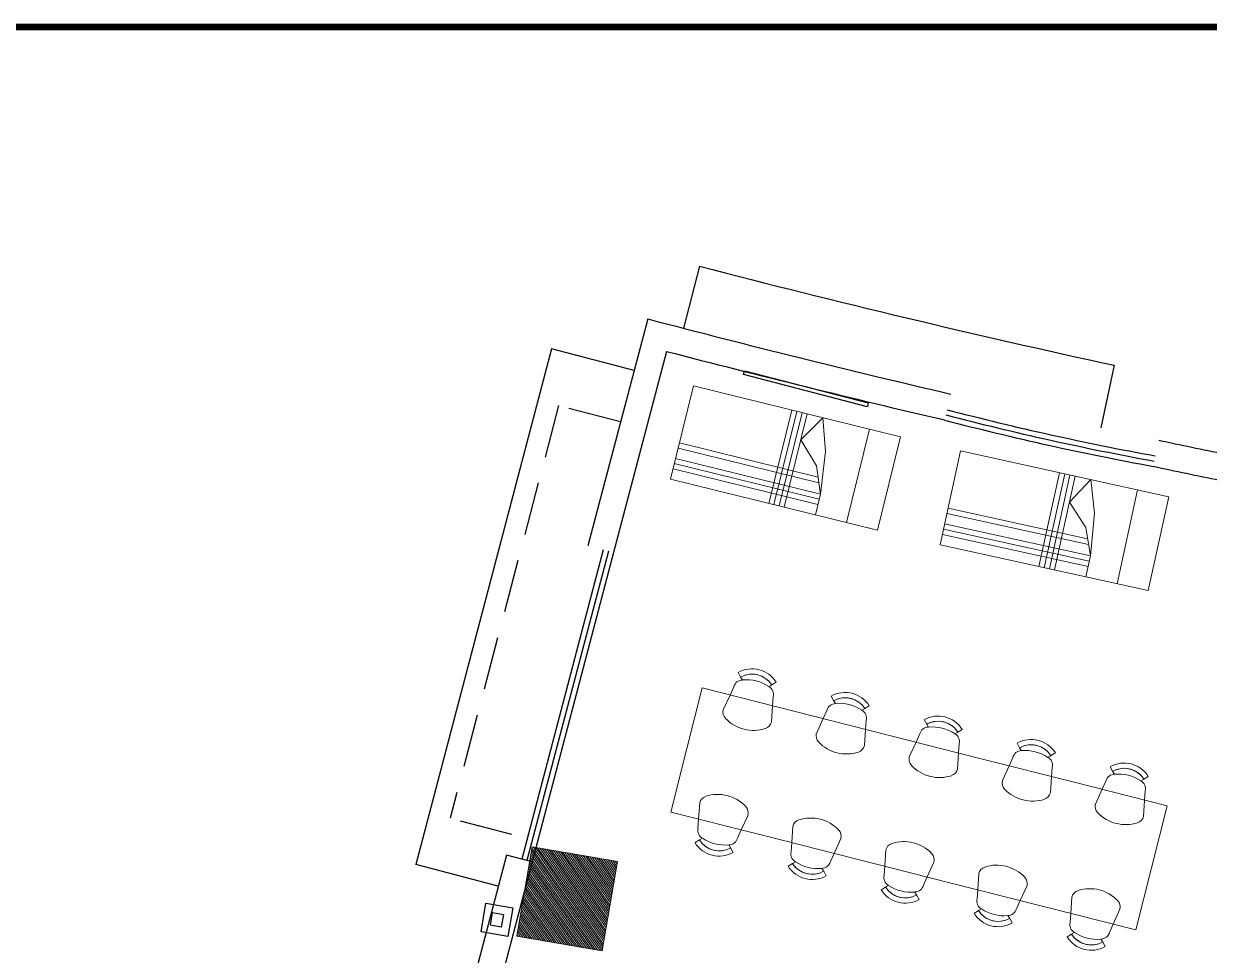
# Model space of a CAD drawing. Header units: inches. Extents: x -221585 to 401252, y -284294 to 332380.
# Drawn here: x 161643 to 162755, y 54815 to 55689 of the extents above; entities that cross this region are included whole.
import ezdxf

# ---------------------------------------------------------------- set-up
doc = ezdxf.new("R2010")
doc.units = ezdxf.units.IN
doc.header["$MEASUREMENT"] = 0
doc.linetypes.add('HIDDEN', pattern=[0.375, 0.25, -0.125])
for name, color, linetype, lineweight in [('A-SEC-TXT', 3, 'Continuous', 0), ('FURN', 56, 'Continuous', 0), ('Wall mount speaker', 2, 'Continuous', 0)]:
    doc.layers.add(name, color=color, linetype=linetype, lineweight=lineweight)
doc.layers.add('TEL', color=6, linetype='Continuous')

# ---------------------------------------------------------------- blocks, each defined once
blk = doc.blocks.new('A$C25933C84')
at = {"color": 8, "linetype": 'Continuous'}
for p, q in [((0, 0.9), (2, 0.9)), ((0, 0), (0, 0.9)), ((0.3, 0.9), (0.3, 0)), ((0.6, 0.7), (0.6, 0.9)), ((2, 0.9), (2, 0)), ((0.65, 0.3), (0.6, 0.7)), ((0.7, 0.45), (0.6, 0.7)), ((0.9, 0.25), (0.7, 0.45)), ((0.75, 0), (0.65, 0.3)), ((0.75, 0), (0.9, 0.25)), ((2, 0), (0, 0))]:
    blk.add_line(p, q, dxfattribs=at)
at = {"color": 8}
for p, q in [((0.9, 0), (0.9, 0.9)), ((0.95, 0), (0.95, 0.9)), ((1, 0), (1, 0.9)), ((1.05, 0), (1.05, 0.9)), ((0.6, 0.8), (2, 0.8)), ((0.6, 0.75), (2, 0.75)), ((0.6, 0.7), (2, 0.7)), ((0.64, 0.6), (2, 0.6)), ((0.66, 0.55), (2, 0.55))]:
    blk.add_line(p, q, dxfattribs=at)
blk = doc.blocks.new('light')
at = {"color": 5}
for p, q in [((112625.2, 38871.2), (112742.5, 38895.9)), ((112743.3, 38892.3), (112625.9, 38867.6)), ((112742.5, 38895.9), (112743.3, 38892.3)), ((112625.9, 38867.6), (112625.2, 38871.2))]:
    blk.add_line(p, q, dxfattribs=at)
blk = doc.blocks.new('A$C54490F4E')
at = {"layer": 'Wall mount speaker', "ltscale": 0.1}
h = blk.add_hatch(dxfattribs=at)
h.set_pattern_fill('ANSI31', color=3, scale=50, style=0)
h.paths.add_polyline_path([(347.4, 331.9), (0, 331.9), (0, 0), (347.4, 0)])
at = {"layer": 'Wall mount speaker', "color": 3, "ltscale": 0.1}
blk.add_lwpolyline([(0, 331.9), (347.4, 331.9), (347.4, 0), (0, 0)], close=True, dxfattribs=at)
blk = doc.blocks.new('A$C1A917D7C')
at = {"layer": 'TEL', "elevation": 0}
for points in [[(0, 956.5), (227.2, 956.5), (227.2, 744.3), (0, 744.3)], [(63, 893.4), (164.2, 893.4), (164.2, 807.3), (63, 807.3)]]:
    blk.add_lwpolyline(points, close=True, dxfattribs=at)
at = {"layer": 'Wall mount speaker', "color": 2, "ltscale": 0.1, "xscale": 2.038325862171721, "yscale": 2.038325862171721, "zscale": 2.038325862171721}
blk.add_blockref('A$C54490F4E', (14.1, 0), dxfattribs=at)

msp = doc.modelspace()

# ---------------------------------------------------------------- linework, layer by layer
at = {"color": 20, "ltscale": 10}
for p, q in [((162276.9, 55461.5, -0.4), (162261.8, 55403.4, 0)), ((162138.2, 55384.2, 0.4), (162010.9, 54900.7, 0.4)), ((162215.6, 55363.8, 0), (162138.2, 55384.2, 0.4)), ((162666, 55368.7, -0.4), (162653.3, 55310, 0)), ((162088.2, 54880.3, 0), (162010.9, 54900.7, 0.4))]:
    msp.add_line(p, q, dxfattribs=at)
at = {"color": 4, "ltscale": 8}
for p, q in [((162228.3, 55412.2, 0.4), (162172.3, 55199.5, 0.4)), ((162246, 55381.7, 0), (162196.3, 55193.1, 0.4)), ((162095.9, 54909.3, 0.4), (161989.2, 54504.2, 0.4)), ((162119.9, 54903, 0.4), (162069, 54709.6, 0.4))]:
    msp.add_line(p, q, dxfattribs=at)
at = {"color": 20, "linetype": 'HIDDEN', "ltscale": 200}
for p, q in [((162144.8, 55330.8, 0.3), (162043, 54943.9, 0.3)), ((162202.8, 55315.5, 0), (162144.8, 55330.8, 0.3)), ((162101, 54928.7, 0), (162043, 54943.9, 0.3))]:
    msp.add_line(p, q, dxfattribs=at)
at = {"color": 1, "ltscale": 8}
for p, q in [((162186.7, 55195.7, 0.4), (162110.3, 54905.6, 0.4)), ((162191.5, 55194.4, 0.4), (162115.1, 54904.3, 0.4)), ((162196.3, 55193.1, 0.4), (162119.9, 54903, 0.4))]:
    msp.add_line(p, q, dxfattribs=at)
at = {"color": 4, "ltscale": 10}
msp.add_line((162119.9, 54903, 0.4), (162095.9, 54909.3, 0.4), dxfattribs=at)
at = {"color": 6, "const_width": 6.3}
msp.add_lwpolyline([(169635.6, 49884.5), (161020.2, 49884.5), (161020.2, 55685.7), (169635.6, 55685.7)], close=True, dxfattribs=at)
at = {"color": 20, "ltscale": 10}
msp.add_arc((164797.6, 65168, -0.4), 10028.5, 255.44206, 257.72798, dxfattribs=at)
at = {"color": 4, "ltscale": 10}
for centre, radius, start, end in [((164797.6, 65168, 0), 10088.5, 255.2456, 256.9098), ((164813, 65232.2, 0), 10179.5, 255.39391, 256.9065), ((164797.6, 65168, 0), 10088.5, 258.04397, 258.40372), ((164797.6, 65168, 0), 10113.5, 258.04396, 258.40373)]:
    msp.add_arc(centre, radius, start, end, dxfattribs=at)
at = {"color": 1, "ltscale": 8}
for radius in [2660.5, 2670.5, 2665.5]:
    msp.add_arc((163182, 57901, 0), radius, 255.3517, 259.6587, dxfattribs=at)
at = {"layer": 'FURN'}
for p, q in [((162313.1, 55080.5, 0.4), (162315.5, 55076.3, 0.4)), ((162313.1, 55080.5, 0.4), (162315.5, 55076.3, 0.4)), ((162317.2, 55073.6, 0.4), (162315.5, 55076.3, 0.4)), ((162317.2, 55073.6, 0.4), (162315.5, 55076.3, 0.4)), ((162342, 55067.3, 0.4), (162344.8, 55068.9, 0.4)), ((162342, 55067.3, 0.4), (162344.8, 55068.9, 0.4)), ((162348.9, 55071.5, 0.4), (162344.8, 55068.9, 0.4)), ((162348.9, 55071.5, 0.4), (162344.8, 55068.9, 0.4)), ((162279.4, 55066.1, 0.4), (162264.7, 55008, 0.4)), ((162366.7, 55044, 0.4), (162279.4, 55066.1, 0.4)), ((162305.6, 55059.5, 0.4), (162299.2, 55045.5, 0.4)), ((162309.1, 55067.2, 0.4), (162305.6, 55059.5, 0.4)), ((162309.1, 55067.2, 0.4), (162305.6, 55059.5, 0.4)), ((162345.5, 55049.4, 0.4), (162346, 55057.9, 0.4)), ((162345.5, 55049.4, 0.4), (162346, 55057.9, 0.4)), ((162400.3, 55058.5, 0.4), (162402.7, 55054.2, 0.4)), ((162400.3, 55058.5, 0.4), (162402.7, 55054.2, 0.4)), ((162344.4, 55034.1, 0.4), (162345.5, 55049.4, 0.4)), ((162404.5, 55051.5, 0.4), (162402.7, 55054.2, 0.4)), ((162404.5, 55051.5, 0.4), (162402.7, 55054.2, 0.4)), ((162429.2, 55045.2, 0.4), (162432, 55046.8, 0.4)), ((162429.2, 55045.2, 0.4), (162432, 55046.8, 0.4)), ((162436.1, 55049.4, 0.4), (162432, 55046.8, 0.4)), ((162436.1, 55049.4, 0.4), (162432, 55046.8, 0.4)), ((162453.9, 55021.9, 0.4), (162366.7, 55044, 0.4)), ((162392.8, 55037.4, 0.4), (162386.5, 55023.4, 0.4)), ((162396.3, 55045.1, 0.4), (162392.8, 55037.4, 0.4)), ((162396.3, 55045.1, 0.4), (162392.8, 55037.4, 0.4)), ((162432.7, 55027.3, 0.4), (162433.3, 55035.8, 0.4)), ((162432.7, 55027.3, 0.4), (162433.3, 55035.8, 0.4)), ((162487.6, 55036.4, 0.4), (162490, 55032.2, 0.4)), ((162487.6, 55036.4, 0.4), (162490, 55032.2, 0.4)), ((162431.6, 55012, 0.4), (162432.7, 55027.3, 0.4)), ((162491.7, 55029.4, 0.4), (162490, 55032.2, 0.4)), ((162491.7, 55029.4, 0.4), (162490, 55032.2, 0.4)), ((162516.4, 55023.2, 0.4), (162519.3, 55024.7, 0.4)), ((162516.4, 55023.2, 0.4), (162519.3, 55024.7, 0.4)), ((162523.4, 55027.3, 0.4), (162519.3, 55024.7, 0.4)), ((162523.4, 55027.3, 0.4), (162519.3, 55024.7, 0.4)), ((162541.2, 54999.8, 0.4), (162453.9, 55021.9, 0.4)), ((162480.1, 55015.3, 0.4), (162473.7, 55001.4, 0.4)), ((162483.6, 55023, 0.4), (162480.1, 55015.3, 0.4)), ((162483.6, 55023, 0.4), (162480.1, 55015.3, 0.4)), ((162520, 55005.2, 0.4), (162520.5, 55013.7, 0.4)), ((162520, 55005.2, 0.4), (162520.5, 55013.7, 0.4)), ((162574.8, 55014.3, 0.4), (162577.2, 55010.1, 0.4)), ((162574.8, 55014.3, 0.4), (162577.2, 55010.1, 0.4)), ((162250, 54949.8, 0.4), (162264.7, 55008, 0.4)), ((162518.9, 54989.9, 0.4), (162520, 55005.2, 0.4)), ((162578.9, 55007.3, 0.4), (162577.2, 55010.1, 0.4)), ((162578.9, 55007.3, 0.4), (162577.2, 55010.1, 0.4)), ((162603.7, 55001.1, 0.4), (162606.5, 55002.6, 0.4)), ((162603.7, 55001.1, 0.4), (162606.5, 55002.6, 0.4)), ((162610.6, 55005.2, 0.4), (162606.5, 55002.6, 0.4)), ((162610.6, 55005.2, 0.4), (162606.5, 55002.6, 0.4)), ((162628.4, 54977.8, 0.4), (162541.2, 54999.8, 0.4)), ((162567.3, 54993.2, 0.4), (162561, 54979.3, 0.4)), ((162570.8, 55000.9, 0.4), (162567.3, 54993.2, 0.4)), ((162570.8, 55000.9, 0.4), (162567.3, 54993.2, 0.4)), ((162607.2, 54983.1, 0.4), (162607.8, 54991.6, 0.4)), ((162607.2, 54983.1, 0.4), (162607.8, 54991.6, 0.4)), ((162607.2, 54983.1, 0.4), (162607.8, 54991.6, 0.4)), ((162607.2, 54983.1, 0.4), (162607.8, 54991.6, 0.4)), ((162662.1, 54992.2, 0.4), (162664.4, 54988, 0.4)), ((162662.1, 54992.2, 0.4), (162664.4, 54988, 0.4)), ((162606.1, 54967.8, 0.4), (162607.2, 54983.1, 0.4)), ((162666.2, 54985.2, 0.4), (162664.4, 54988, 0.4)), ((162666.2, 54985.2, 0.4), (162664.4, 54988, 0.4)), ((162690.9, 54979, 0.4), (162693.8, 54980.5, 0.4)), ((162690.9, 54979, 0.4), (162693.8, 54980.5, 0.4)), ((162697.9, 54983.1, 0.4), (162693.8, 54980.5, 0.4)), ((162697.9, 54983.1, 0.4), (162693.8, 54980.5, 0.4)), ((162715.7, 54955.7, 0.4), (162628.4, 54977.8, 0.4)), ((162654.6, 54971.1, 0.4), (162648.2, 54957.2, 0.4)), ((162658.1, 54978.8, 0.4), (162654.6, 54971.1, 0.4)), ((162658.1, 54978.8, 0.4), (162654.6, 54971.1, 0.4)), ((162694.4, 54961, 0.4), (162695, 54969.5, 0.4)), ((162694.4, 54961, 0.4), (162695, 54969.5, 0.4)), ((162276.1, 54943.2, 0.4), (162277.2, 54958.5, 0.4)), ((162693.4, 54945.7, 0.4), (162694.4, 54961, 0.4)), ((162337.2, 54927.7, 0.4), (162250, 54949.8, 0.4)), ((162322.4, 54947, 0.4), (162316, 54933.1, 0.4)), ((162701, 54897.5, 0.4), (162715.7, 54955.7, 0.4)), ((162275.5, 54934.7, 0.4), (162276.1, 54943.2, 0.4)), ((162275.5, 54934.7, 0.4), (162276.1, 54943.2, 0.4)), ((162363.4, 54921.1, 0.4), (162364.4, 54936.4, 0.4)), ((162279.6, 54925.2, 0.4), (162276.8, 54923.7, 0.4)), ((162279.6, 54925.2, 0.4), (162276.8, 54923.7, 0.4)), ((162316, 54933.1, 0.4), (162312.5, 54925.4, 0.4)), ((162316, 54933.1, 0.4), (162312.5, 54925.4, 0.4)), ((162424.5, 54905.6, 0.4), (162337.2, 54927.7, 0.4)), ((162409.6, 54924.9, 0.4), (162403.3, 54911, 0.4)), ((162272.7, 54921.1, 0.4), (162276.8, 54923.7, 0.4)), ((162272.7, 54921.1, 0.4), (162276.8, 54923.7, 0.4)), ((162304.4, 54919, 0.4), (162306.1, 54916.2, 0.4)), ((162304.4, 54919, 0.4), (162306.1, 54916.2, 0.4)), ((162308.5, 54912, 0.4), (162306.1, 54916.2, 0.4)), ((162308.5, 54912, 0.4), (162306.1, 54916.2, 0.4)), ((162362.8, 54912.6, 0.4), (162363.4, 54921.1, 0.4)), ((162362.8, 54912.6, 0.4), (162363.4, 54921.1, 0.4)), ((162450.6, 54899, 0.4), (162451.7, 54914.3, 0.4)), ((162366.9, 54903.1, 0.4), (162364.1, 54901.6, 0.4)), ((162366.9, 54903.1, 0.4), (162364.1, 54901.6, 0.4)), ((162403.3, 54911, 0.4), (162399.7, 54903.3, 0.4)), ((162403.3, 54911, 0.4), (162399.7, 54903.3, 0.4)), ((162511.7, 54883.5, 0.4), (162424.5, 54905.6, 0.4)), ((162496.8, 54902.9, 0.4), (162490.5, 54888.9, 0.4)), ((162360, 54899, 0.4), (162364.1, 54901.6, 0.4)), ((162360, 54899, 0.4), (162364.1, 54901.6, 0.4)), ((162391.6, 54896.9, 0.4), (162393.4, 54894.2, 0.4)), ((162391.6, 54896.9, 0.4), (162393.4, 54894.2, 0.4)), ((162395.8, 54889.9, 0.4), (162393.4, 54894.2, 0.4)), ((162395.8, 54889.9, 0.4), (162393.4, 54894.2, 0.4)), ((162450, 54890.5, 0.4), (162450.6, 54899, 0.4)), ((162450, 54890.5, 0.4), (162450.6, 54899, 0.4)), ((162537.9, 54876.9, 0.4), (162538.9, 54892.2, 0.4)), ((162701, 54897.5, 0.4), (162686.2, 54839.3, 0.4)), ((162454.1, 54881.1, 0.4), (162451.3, 54879.5, 0.4)), ((162454.1, 54881.1, 0.4), (162451.3, 54879.5, 0.4)), ((162490.5, 54888.9, 0.4), (162487, 54881.2, 0.4)), ((162490.5, 54888.9, 0.4), (162487, 54881.2, 0.4)), ((162686.2, 54839.3, 0.4), (162511.7, 54883.5, 0.4)), ((162584.1, 54880.8, 0.4), (162577.7, 54866.8, 0.4)), ((162447.2, 54876.9, 0.4), (162451.3, 54879.5, 0.4)), ((162447.2, 54876.9, 0.4), (162451.3, 54879.5, 0.4)), ((162478.9, 54874.8, 0.4), (162480.6, 54872.1, 0.4)), ((162478.9, 54874.8, 0.4), (162480.6, 54872.1, 0.4)), ((162483, 54867.8, 0.4), (162480.6, 54872.1, 0.4)), ((162483, 54867.8, 0.4), (162480.6, 54872.1, 0.4)), ((162537.3, 54868.4, 0.4), (162537.9, 54876.9, 0.4)), ((162537.3, 54868.4, 0.4), (162537.9, 54876.9, 0.4)), ((162625.1, 54854.8, 0.4), (162626.2, 54870.1, 0.4)), ((162541.4, 54859, 0.4), (162538.5, 54857.4, 0.4)), ((162541.4, 54859, 0.4), (162538.5, 54857.4, 0.4)), ((162577.7, 54866.8, 0.4), (162574.2, 54859.1, 0.4)), ((162577.7, 54866.8, 0.4), (162574.2, 54859.1, 0.4)), ((162671.3, 54858.7, 0.4), (162665, 54844.7, 0.4)), ((162534.5, 54854.8, 0.4), (162538.5, 54857.4, 0.4)), ((162534.5, 54854.8, 0.4), (162538.5, 54857.4, 0.4)), ((162566.1, 54852.7, 0.4), (162567.9, 54850, 0.4)), ((162566.1, 54852.7, 0.4), (162567.9, 54850, 0.4)), ((162570.2, 54845.8, 0.4), (162567.9, 54850, 0.4)), ((162570.2, 54845.8, 0.4), (162567.9, 54850, 0.4)), ((162624.5, 54846.4, 0.4), (162625.1, 54854.8, 0.4)), ((162624.5, 54846.4, 0.4), (162625.1, 54854.8, 0.4)), ((162628.6, 54836.9, 0.4), (162625.8, 54835.3, 0.4)), ((162628.6, 54836.9, 0.4), (162625.8, 54835.3, 0.4)), ((162665, 54844.7, 0.4), (162661.5, 54837, 0.4)), ((162665, 54844.7, 0.4), (162661.5, 54837, 0.4)), ((162621.7, 54832.7, 0.4), (162625.8, 54835.3, 0.4)), ((162621.7, 54832.7, 0.4), (162625.8, 54835.3, 0.4)), ((162653.4, 54830.6, 0.4), (162655.1, 54827.9, 0.4)), ((162653.4, 54830.6, 0.4), (162655.1, 54827.9, 0.4)), ((162657.5, 54823.7, 0.4), (162655.1, 54827.9, 0.4)), ((162657.5, 54823.7, 0.4), (162655.1, 54827.9, 0.4))]:
    msp.add_line(p, q, dxfattribs=at)
for centre, radius, start, end in [((162326.2, 55057.2, 0.4), 26.8, 32.1889, 119.3946), ((162326.2, 55057.2, 0.4), 26.8, 32.1889, 119.3946), ((162317.3, 55065.1, 0.4), 8.47, 90.6768, 165.7918), ((162317.3, 55065.1, 0.4), 8.47, 90.6768, 165.7918), ((162326.2, 55057.2, 0.4), 21.9, 32.1889, 119.3946), ((162326.2, 55057.2, 0.4), 21.9, 45.4396, 119.3946), ((162320.8, 55036, 0.4), 37.8, 56.053, 95.5305), ((162320.8, 55036, 0.4), 37.8, 56.053, 95.5305), ((162337.8, 55059.9, 0.4), 8.47, 345.7918, 60.9067), ((162337.8, 55059.9, 0.4), 8.47, 345.7918, 60.9067), ((162413.5, 55035.1, 0.4), 26.8, 32.1889, 119.3946), ((162413.5, 55035.1, 0.4), 26.8, 32.1889, 119.3946), ((162404.6, 55043, 0.4), 8.47, 90.6768, 165.7918), ((162404.6, 55043, 0.4), 8.47, 90.6768, 165.7918), ((162413.5, 55035.1, 0.4), 21.9, 32.1889, 119.3946), ((162413.5, 55035.1, 0.4), 21.9, 45.4396, 119.3946), ((162408.1, 55013.9, 0.4), 37.8, 56.053, 95.5305), ((162408.1, 55013.9, 0.4), 37.8, 56.053, 95.5305), ((162307.4, 55043.5, 0.4), 8.47, 165.7918, 223.5608), ((162307.4, 55043.5, 0.4), 8.47, 165.7918, 223.5608), ((162327.6, 55062.6, 0.4), 36.3, 223.5608, 288.0227), ((162327.6, 55062.6, 0.4), 36.3, 223.5608, 288.0227), ((162425.1, 55037.8, 0.4), 8.47, 345.7918, 60.9067), ((162425.1, 55037.8, 0.4), 8.47, 345.7918, 60.9067), ((162500.7, 55013, 0.4), 26.8, 32.1889, 119.3946), ((162500.7, 55013, 0.4), 26.8, 32.1889, 119.3946), ((162336.2, 55036.2, 0.4), 8.47, 288.0227, 345.7918), ((162336.2, 55036.2, 0.4), 8.47, 288.0227, 345.7918), ((162491.8, 55021, 0.4), 8.47, 90.6768, 165.7918), ((162491.8, 55021, 0.4), 8.47, 90.6768, 165.7918), ((162500.7, 55013, 0.4), 21.9, 32.1889, 119.3946), ((162500.7, 55013, 0.4), 21.9, 45.4396, 119.3946), ((162495.3, 54991.8, 0.4), 37.8, 56.053, 95.5305), ((162495.3, 54991.8, 0.4), 37.8, 56.053, 95.5305), ((162394.7, 55021.4, 0.4), 8.47, 165.7918, 223.5608), ((162394.7, 55021.4, 0.4), 8.47, 165.7918, 223.5608), ((162414.8, 55040.5, 0.4), 36.3, 223.5608, 288.0227), ((162414.8, 55040.5, 0.4), 36.3, 223.5608, 288.0227), ((162512.3, 55015.8, 0.4), 8.47, 345.7918, 60.9067), ((162512.3, 55015.8, 0.4), 8.47, 345.7918, 60.9067), ((162588, 54991, 0.4), 26.8, 32.1889, 119.3946), ((162588, 54991, 0.4), 26.8, 32.1889, 119.3946), ((162423.4, 55014.1, 0.4), 8.47, 288.0227, 345.7918), ((162423.4, 55014.1, 0.4), 8.47, 288.0227, 345.7918), ((162579, 54998.9, 0.4), 8.47, 90.6768, 165.7918), ((162579, 54998.9, 0.4), 8.47, 90.6768, 165.7918), ((162588, 54991, 0.4), 21.9, 32.1889, 119.3946), ((162588, 54991, 0.4), 21.9, 45.4396, 119.3946), ((162582.6, 54969.7, 0.4), 37.8, 56.053, 95.5305), ((162582.6, 54969.7, 0.4), 37.8, 56.053, 95.5305), ((162481.9, 54999.3, 0.4), 8.47, 165.7918, 223.5608), ((162481.9, 54999.3, 0.4), 8.47, 165.7918, 223.5608), ((162502.1, 55018.4, 0.4), 36.3, 223.5608, 288.0227), ((162502.1, 55018.4, 0.4), 36.3, 223.5608, 288.0227), ((162599.6, 54993.7, 0.4), 8.47, 345.7918, 60.9067), ((162599.6, 54993.7, 0.4), 8.47, 345.7918, 60.9067), ((162675.2, 54968.9, 0.4), 26.8, 32.1889, 119.3946), ((162675.2, 54968.9, 0.4), 26.8, 32.1889, 119.3946), ((162510.7, 54992, 0.4), 8.47, 288.0227, 345.7918), ((162510.7, 54992, 0.4), 8.47, 288.0227, 345.7918), ((162666.3, 54976.8, 0.4), 8.47, 90.6768, 165.7918), ((162666.3, 54976.8, 0.4), 8.47, 90.6768, 165.7918), ((162675.2, 54968.9, 0.4), 21.9, 32.1889, 119.3946), ((162675.2, 54968.9, 0.4), 21.9, 45.4396, 119.3946), ((162669.8, 54947.6, 0.4), 37.8, 56.053, 95.5305), ((162669.8, 54947.6, 0.4), 37.8, 56.053, 95.5305), ((162569.2, 54977.2, 0.4), 8.47, 165.7918, 223.5608), ((162569.2, 54977.2, 0.4), 8.47, 165.7918, 223.5608), ((162589.3, 54996.3, 0.4), 36.3, 223.5608, 288.0227), ((162589.3, 54996.3, 0.4), 36.3, 223.5608, 288.0227), ((162686.8, 54971.6, 0.4), 8.47, 345.7918, 60.9067), ((162686.8, 54971.6, 0.4), 8.47, 345.7918, 60.9067), ((162285.4, 54956.4, 0.4), 8.47, 108.0227, 165.7918), ((162285.4, 54956.4, 0.4), 8.47, 108.0227, 165.7918), ((162294, 54930, 0.4), 36.3, 43.5608, 108.0227), ((162294, 54930, 0.4), 36.3, 43.5608, 108.0227), ((162597.9, 54969.9, 0.4), 8.47, 288.0227, 345.7918), ((162597.9, 54969.9, 0.4), 8.47, 288.0227, 345.7918), ((162314.1, 54949.1, 0.4), 8.47, 345.7918, 43.5608), ((162314.1, 54949.1, 0.4), 8.47, 345.7918, 43.5608), ((162656.4, 54955.1, 0.4), 8.47, 165.7918, 223.5608), ((162656.4, 54955.1, 0.4), 8.47, 165.7918, 223.5608), ((162676.6, 54974.3, 0.4), 36.3, 223.5608, 288.0227), ((162676.6, 54974.3, 0.4), 36.3, 223.5608, 288.0227), ((162372.6, 54934.3, 0.4), 8.47, 108.0227, 165.7918), ((162372.6, 54934.3, 0.4), 8.47, 108.0227, 165.7918), ((162381.2, 54907.9, 0.4), 36.3, 43.5608, 108.0227), ((162381.2, 54907.9, 0.4), 36.3, 43.5608, 108.0227), ((162685.2, 54947.8, 0.4), 8.47, 288.0227, 345.7918), ((162685.2, 54947.8, 0.4), 8.47, 288.0227, 345.7918), ((162283.8, 54932.6, 0.4), 8.47, 165.7918, 240.9067), ((162283.8, 54932.6, 0.4), 8.47, 165.7918, 240.9067), ((162300.7, 54956.6, 0.4), 37.8, 236.053, 275.5305), ((162300.7, 54956.6, 0.4), 37.8, 236.053, 275.5305), ((162304.3, 54927.4, 0.4), 8.47, 270.6768, 345.7918), ((162304.3, 54927.4, 0.4), 8.47, 270.6768, 345.7918), ((162401.4, 54927, 0.4), 8.47, 345.7918, 43.5608), ((162401.4, 54927, 0.4), 8.47, 345.7918, 43.5608), ((162295.4, 54935.3, 0.4), 26.8, 212.1889, 299.3946), ((162295.4, 54935.3, 0.4), 26.8, 212.1889, 299.3946), ((162295.4, 54935.3, 0.4), 21.9, 212.1889, 299.3946), ((162295.4, 54935.3, 0.4), 21.9, 212.1889, 286.144), ((162459.9, 54912.2, 0.4), 8.47, 108.0227, 165.7918), ((162459.9, 54912.2, 0.4), 8.47, 108.0227, 165.7918), ((162468.5, 54885.8, 0.4), 36.3, 43.5608, 108.0227), ((162468.5, 54885.8, 0.4), 36.3, 43.5608, 108.0227), ((162371, 54910.5, 0.4), 8.47, 165.7918, 240.9067), ((162371, 54910.5, 0.4), 8.47, 165.7918, 240.9067), ((162388, 54934.5, 0.4), 37.8, 236.053, 275.5305), ((162388, 54934.5, 0.4), 37.8, 236.053, 275.5305), ((162391.5, 54905.4, 0.4), 8.47, 270.6768, 345.7918), ((162391.5, 54905.4, 0.4), 8.47, 270.6768, 345.7918), ((162488.6, 54904.9, 0.4), 8.47, 345.7918, 43.5608), ((162488.6, 54904.9, 0.4), 8.47, 345.7918, 43.5608), ((162382.6, 54913.3, 0.4), 26.8, 212.1889, 299.3946), ((162382.6, 54913.3, 0.4), 26.8, 212.1889, 299.3946), ((162382.6, 54913.3, 0.4), 21.9, 212.1889, 299.3946), ((162382.6, 54913.3, 0.4), 21.9, 212.1889, 286.144), ((162547.1, 54890.1, 0.4), 8.47, 108.0227, 165.7918), ((162547.1, 54890.1, 0.4), 8.47, 108.0227, 165.7918), ((162555.7, 54863.7, 0.4), 36.3, 43.5608, 108.0227), ((162555.7, 54863.7, 0.4), 36.3, 43.5608, 108.0227), ((162458.3, 54888.5, 0.4), 8.47, 165.7918, 240.9067), ((162458.3, 54888.5, 0.4), 8.47, 165.7918, 240.9067), ((162475.2, 54912.4, 0.4), 37.8, 236.053, 275.5305), ((162475.2, 54912.4, 0.4), 37.8, 236.053, 275.5305), ((162478.8, 54883.3, 0.4), 8.47, 270.6768, 345.7918), ((162478.8, 54883.3, 0.4), 8.47, 270.6768, 345.7918), ((162575.9, 54882.8, 0.4), 8.47, 345.7918, 43.5608), ((162575.9, 54882.8, 0.4), 8.47, 345.7918, 43.5608), ((162469.9, 54891.2, 0.4), 26.8, 212.1889, 299.3946), ((162469.9, 54891.2, 0.4), 26.8, 212.1889, 299.3946), ((162469.9, 54891.2, 0.4), 21.9, 212.1889, 299.3946), ((162469.9, 54891.2, 0.4), 21.9, 212.1889, 286.144), ((162634.4, 54868, 0.4), 8.47, 108.0227, 165.7918), ((162634.4, 54868, 0.4), 8.47, 108.0227, 165.7918), ((162643, 54841.6, 0.4), 36.3, 43.5608, 108.0227), ((162643, 54841.6, 0.4), 36.3, 43.5608, 108.0227), ((162545.5, 54866.4, 0.4), 8.47, 165.7918, 240.9067), ((162545.5, 54866.4, 0.4), 8.47, 165.7918, 240.9067), ((162562.5, 54890.3, 0.4), 37.8, 236.053, 275.5305), ((162562.5, 54890.3, 0.4), 37.8, 236.053, 275.5305), ((162566, 54861.2, 0.4), 8.47, 270.6768, 345.7918), ((162566, 54861.2, 0.4), 8.47, 270.6768, 345.7918), ((162663.1, 54860.8, 0.4), 8.47, 345.7918, 43.5608), ((162663.1, 54860.8, 0.4), 8.47, 345.7918, 43.5608), ((162557.1, 54869.1, 0.4), 26.8, 212.1889, 299.3946), ((162557.1, 54869.1, 0.4), 26.8, 212.1889, 299.3946), ((162557.1, 54869.1, 0.4), 21.9, 212.1889, 299.3946), ((162557.1, 54869.1, 0.4), 21.9, 212.1889, 286.144), ((162632.7, 54844.3, 0.4), 8.47, 165.7918, 240.9067), ((162632.7, 54844.3, 0.4), 8.47, 165.7918, 240.9067), ((162649.7, 54868.2, 0.4), 37.8, 236.053, 275.5305), ((162649.7, 54868.2, 0.4), 37.8, 236.053, 275.5305), ((162653.3, 54839.1, 0.4), 8.47, 270.6768, 345.7918), ((162653.3, 54839.1, 0.4), 8.47, 270.6768, 345.7918), ((162644.4, 54847, 0.4), 26.8, 212.1889, 299.3946), ((162644.4, 54847, 0.4), 26.8, 212.1889, 299.3946), ((162644.4, 54847, 0.4), 21.9, 212.1889, 299.3946), ((162644.4, 54847, 0.4), 21.9, 212.1889, 286.144)]:
    msp.add_arc(centre, radius, start, end, dxfattribs=at)

# ---------------------------------------------------------------- block references
at = {"rotation": 333.5662686923698}
msp.add_blockref('light', (44165, 70692.7, 0.4), dxfattribs=at)
at = {"layer": 'A-SEC-TXT', "color": 30, "xscale": 0.12012, "yscale": 0.12012, "zscale": 0.12012, "rotation": 80.1851725112553}
msp.add_blockref('A$C1A917D7C', (162185.2, 54817.9, 0.4), dxfattribs=at)
at = {"layer": 'FURN', "extrusion": (-6.1e-15, -1.73e-14, -1), "xscale": -99.99999999999369, "yscale": 100, "zscale": -99.99999999999369, "rotation": 193.8640754104735}
msp.add_blockref('A$C25933C84', (-162465.4, 55301.4, 0), dxfattribs=at)
at = {"layer": 'FURN', "extrusion": (-5.7e-15, -1.75e-14, -1), "xscale": -99.99999999999261, "yscale": 100, "zscale": -99.99999999999261, "rotation": 192.406316528066}
msp.add_blockref('A$C25933C84', (-162717.2, 55245.3, 0), dxfattribs=at)

doc.saveas('drawing.dxf')
